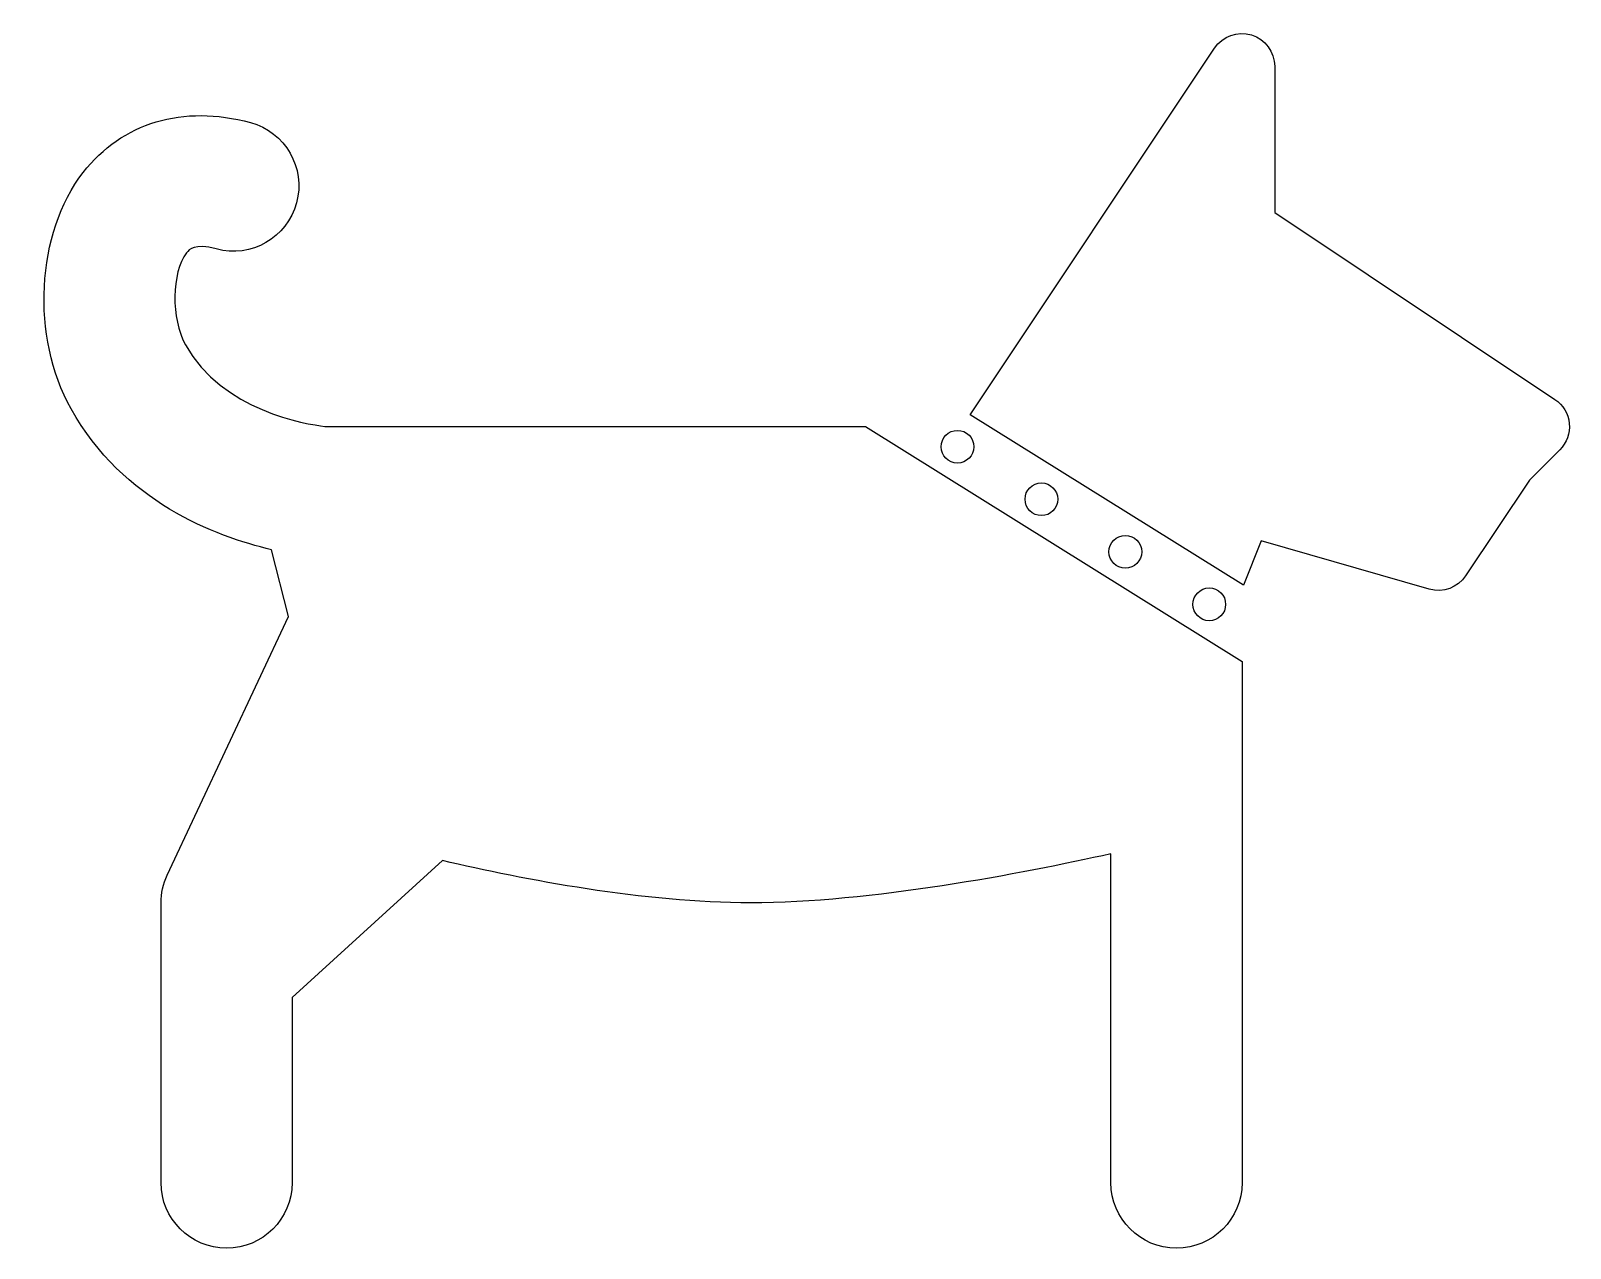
# Model space of a CAD drawing. Header units: centimetres. Extents: x -11 to 10.8, y -8.6 to 8.6.
import ezdxf

# ---------------------------------------------------------------- set-up
doc = ezdxf.new("R2010")
doc.units = ezdxf.units.CM
doc.header["$MEASUREMENT"] = 0
doc.layers.add('Layer 1', color=7, linetype='Continuous')

msp = doc.modelspace()

# ---------------------------------------------------------------- linework, layer by layer
at = {"layer": 'Layer 1'}
for centre in [(2.13354, 2.74807), (3.32207, 2.0048), (4.50964, 1.26109), (5.6982, 0.51733)]:
    msp.add_ellipse(centre, major_axis=(0, 0.23176), ratio=1, dxfattribs=at)
for points, knots in [([(10.59053, 3.41838), (10.59053, 3.41838), (6.62379, 6.06319), (6.62379, 6.06319), (6.62379, 6.06319), (6.62379, 6.06319), (6.62379, 8.13316), (6.62379, 8.13316), (6.62379, 8.13316), (6.62379, 8.33707), (6.49039, 8.51702), (6.29463, 8.57653), (6.29463, 8.57653), (6.09983, 8.63604), (5.88726, 8.55971), (5.77401, 8.38988), (5.77401, 8.38988), (5.77401, 8.38988), (2.31397, 3.2005), (2.31397, 3.2005), (2.31397, 3.2005), (2.31397, 3.2005), (6.18235, 0.78841), (6.18235, 0.78841), (6.18235, 0.78841), (6.18235, 0.78841), (6.43474, 1.41843), (6.43474, 1.41843), (6.43474, 1.41843), (6.43474, 1.41843), (8.81276, 0.73226), (8.81276, 0.73226), (8.81276, 0.73226), (9.00663, 0.67756), (9.21536, 0.75289), (9.32712, 0.92084), (9.32712, 0.92084), (9.32712, 0.92084), (10.22871, 2.27347), (10.22871, 2.27347), (10.22871, 2.27347), (10.22871, 2.27347), (10.6596, 2.70484), (10.6596, 2.70484), (10.6596, 2.70484), (10.75748, 2.80272), (10.80692, 2.93997), (10.79251, 3.07814), (10.79251, 3.07814), (10.782, 3.21685), (10.70711, 3.34161), (10.59053, 3.41838)], [0, 0, 0, 0, 0.07142857, 0.07142857, 0.07142857, 0.07142857, 0.14285714, 0.14285714, 0.14285714, 0.14285714, 0.21428571, 0.21428571, 0.21428571, 0.21428571, 0.28571429, 0.28571429, 0.28571429, 0.28571429, 0.35714286, 0.35714286, 0.35714286, 0.35714286, 0.42857143, 0.42857143, 0.42857143, 0.42857143, 0.5, 0.5, 0.5, 0.5, 0.57142857, 0.57142857, 0.57142857, 0.57142857, 0.64285714, 0.64285714, 0.64285714, 0.64285714, 0.71428571, 0.71428571, 0.71428571, 0.71428571, 0.78571429, 0.78571429, 0.78571429, 0.78571429, 0.85714286, 0.85714286, 0.85714286, 0.85714286, 1, 1, 1, 1]), ([(-6.81674, 3.0326), (-6.8177, 3.03308), (-6.82011, 3.03645), (-6.82107, 3.03645), (-6.82107, 3.03645), (-7.08208, 3.06667), (-8.26873, 3.25332), (-8.79364, 4.19091), (-8.79364, 4.19091), (-8.99996, 4.55992), (-8.99181, 5.2163), (-8.77735, 5.49173), (-8.77735, 5.49173), (-8.73702, 5.54402), (-8.6694, 5.63087), (-8.35798, 5.54739), (-8.35798, 5.54739), (-7.8628, 5.41207), (-7.35418, 5.70671), (-7.22126, 6.20045), (-7.22126, 6.20045), (-7.08786, 6.69515), (-7.3801, 7.20474), (-7.8748, 7.33717), (-7.8748, 7.33717), (-8.82824, 7.59582), (-9.68954, 7.33717), (-10.24038, 6.63086), (-10.24038, 6.63086), (-10.90781, 5.77385), (-10.98265, 4.30416), (-10.41167, 3.28403), (-10.41167, 3.28403), (-9.67847, 1.97459), (-8.37814, 1.47796), (-7.57346, 1.29083), (-7.57346, 1.29083), (-7.57346, 1.29083), (-7.33644, 0.3451), (-7.33644, 0.3451), (-7.33644, 0.3451), (-7.33644, 0.3451), (-9.05182, -3.31557), (-9.05182, -3.31557), (-9.05182, -3.31557), (-9.10893, -3.43889), (-9.13915, -3.57325), (-9.13915, -3.70805), (-9.13915, -3.70805), (-9.13915, -3.70805), (-9.13915, -7.66857), (-9.13915, -7.66857), (-9.13915, -7.66857), (-9.13915, -8.18008), (-8.72363, -8.59657), (-8.21164, -8.59657), (-8.21164, -8.59657), (-7.69968, -8.59657), (-7.28413, -8.18105), (-7.28413, -7.66857), (-7.28413, -7.66857), (-7.28413, -7.66857), (-7.28413, -5.04631), (-7.28413, -5.04631), (-7.28413, -5.04631), (-7.28413, -5.04631), (-5.15416, -3.11018), (-5.15416, -3.11018), (-5.15416, -3.11018), (-4.00303, -3.3803), (-2.2987, -3.70806), (-0.79297, -3.70806), (-0.79297, -3.70806), (0.89748, -3.70806), (3.04808, -3.29447), (4.30668, -3.01423), (4.30668, -3.01423), (4.30668, -3.01423), (4.30668, -7.66858), (4.30668, -7.66858), (4.30668, -7.66858), (4.30668, -8.18009), (4.72124, -8.59658), (5.23371, -8.59658), (5.23371, -8.59658), (5.74615, -8.59658), (6.16171, -8.18106), (6.16171, -7.66858), (6.16171, -7.66858), (6.16171, -7.66858), (6.16172, -0.29023), (6.16172, -0.29023), (6.16172, -0.29023), (6.16172, -0.29023), (0.83224, 3.0326), (0.83224, 3.0326), (0.83224, 3.0326), (0.83224, 3.0326), (-6.81674, 3.0326), (-6.81674, 3.0326)], [0, 0, 0, 0, 0.03846154, 0.03846154, 0.03846154, 0.03846154, 0.07692308, 0.07692308, 0.07692308, 0.07692308, 0.11538462, 0.11538462, 0.11538462, 0.11538462, 0.15384615, 0.15384615, 0.15384615, 0.15384615, 0.19230769, 0.19230769, 0.19230769, 0.19230769, 0.23076923, 0.23076923, 0.23076923, 0.23076923, 0.26923077, 0.26923077, 0.26923077, 0.26923077, 0.30769231, 0.30769231, 0.30769231, 0.30769231, 0.34615385, 0.34615385, 0.34615385, 0.34615385, 0.38461538, 0.38461538, 0.38461538, 0.38461538, 0.42307692, 0.42307692, 0.42307692, 0.42307692, 0.46153846, 0.46153846, 0.46153846, 0.46153846, 0.5, 0.5, 0.5, 0.5, 0.53846154, 0.53846154, 0.53846154, 0.53846154, 0.57692308, 0.57692308, 0.57692308, 0.57692308, 0.61538462, 0.61538462, 0.61538462, 0.61538462, 0.65384615, 0.65384615, 0.65384615, 0.65384615, 0.69230769, 0.69230769, 0.69230769, 0.69230769, 0.73076923, 0.73076923, 0.73076923, 0.73076923, 0.76923077, 0.76923077, 0.76923077, 0.76923077, 0.80769231, 0.80769231, 0.80769231, 0.80769231, 0.84615385, 0.84615385, 0.84615385, 0.84615385, 0.88461538, 0.88461538, 0.88461538, 0.88461538, 0.92307692, 0.92307692, 0.92307692, 0.92307692, 1, 1, 1, 1])]:
    msp.add_open_spline(points, degree=3, knots=knots, dxfattribs=at)

doc.saveas('drawing.dxf')
